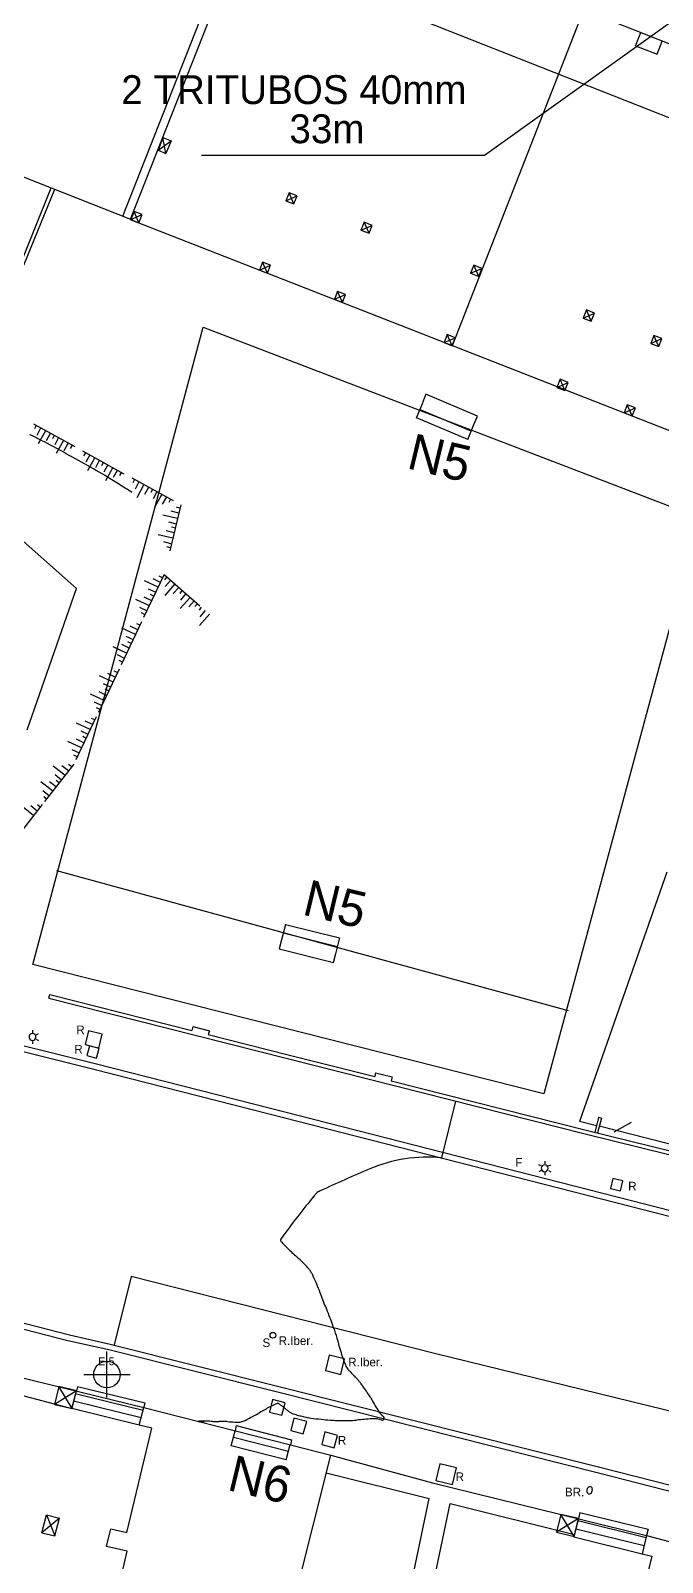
# Model space of a CAD drawing. Extents: x 0 to 560514, y 0 to 4788038.
# Drawn here: x 560363 to 560384.9, y 4787796.2 to 4787849.2 of the extents above; entities that cross this region are included whole.
import ezdxf

# ---------------------------------------------------------------- set-up
doc = ezdxf.new("R2010")
doc.units = 0
doc.layers.add('Nivel 27', color=7, linetype='Continuous')
doc.layers.add('Nivel 7', color=7, linetype='Continuous')

msp = doc.modelspace()

# ---------------------------------------------------------------- linework, layer by layer
at = {"layer": 'Nivel 27'}
msp.add_lwpolyline([(560368.926, 4787844.888), (560378.726, 4787844.888), (560393.561, 4787855.489)], dxfattribs=at)
at = {"layer": 'Nivel 7'}
for p, q in [((560372.16, 4787857.1), (560366.45, 4787842.66)), ((560370.79, 4787854.42), (560366.19, 4787842.77)), ((560371.83, 4787854.01), (560393.37, 4787845.49)), ((560383.26, 4787852.73), (560377.61, 4787838.29)), ((560370.17, 4787852.09), (560394.47, 4787842.5)), ((560383.96, 4787848.67), (560384.15, 4787849.13)), ((560383.96, 4787848.67), (560384.71, 4787848.38)), ((560384.71, 4787848.38), (560384.89, 4787848.83)), ((560367.59, 4787845.5), (560367.42, 4787845.06)), ((560367.42, 4787845.06), (560367.87, 4787845.39)), ((560367.59, 4787845.5), (560367.87, 4787845.39)), ((560367.69, 4787844.95), (560367.59, 4787845.5)), ((560367.87, 4787845.39), (560367.69, 4787844.95)), ((560366.48, 4787842.66), (560360.91, 4787844.86)), ((560367.42, 4787845.06), (560367.69, 4787844.95)), ((560363.7, 4787843.75), (560360.12, 4787834.88)), ((560363.83, 4787843.7), (560362.76, 4787841.07)), ((560371.96, 4787843.59), (560371.85, 4787843.31)), ((560371.85, 4787843.31), (560372.24, 4787843.48)), ((560371.85, 4787843.31), (560372.13, 4787843.2)), ((560372.13, 4787843.2), (560371.96, 4787843.59)), ((560372.24, 4787843.48), (560371.96, 4787843.59)), ((560372.13, 4787843.2), (560372.24, 4787843.48)), ((560366.45, 4787842.66), (560371.21, 4787840.8)), ((560366.59, 4787842.94), (560366.48, 4787842.66)), ((560366.48, 4787842.66), (560366.87, 4787842.83)), ((560366.48, 4787842.66), (560366.76, 4787842.55)), ((560366.76, 4787842.55), (560366.59, 4787842.94)), ((560366.87, 4787842.83), (560366.59, 4787842.94)), ((560366.76, 4787842.55), (560366.87, 4787842.83)), ((560374.56, 4787842.57), (560374.45, 4787842.29)), ((560374.45, 4787842.29), (560374.84, 4787842.46)), ((560374.45, 4787842.29), (560374.73, 4787842.19)), ((560374.73, 4787842.19), (560374.56, 4787842.57)), ((560374.84, 4787842.46), (560374.56, 4787842.57)), ((560374.73, 4787842.19), (560374.84, 4787842.46)), ((560371.04, 4787841.19), (560370.93, 4787840.91)), ((560370.93, 4787840.91), (560371.32, 4787841.08)), ((560371.21, 4787840.8), (560371.04, 4787841.19)), ((560371.32, 4787841.08), (560371.04, 4787841.19)), ((560371.21, 4787840.8), (560371.32, 4787841.08)), ((560378.36, 4787841.08), (560378.25, 4787840.8)), ((560378.53, 4787840.69), (560378.36, 4787841.08)), ((560378.64, 4787840.97), (560378.36, 4787841.08)), ((560370.93, 4787840.91), (560371.21, 4787840.8)), ((560371.21, 4787840.8), (560388.8, 4787833.92)), ((560378.25, 4787840.8), (560378.64, 4787840.97)), ((560378.25, 4787840.8), (560378.53, 4787840.69)), ((560378.53, 4787840.69), (560378.64, 4787840.97)), ((560373.64, 4787840.17), (560373.53, 4787839.9)), ((560373.53, 4787839.9), (560373.92, 4787840.07)), ((560373.81, 4787839.79), (560373.64, 4787840.17)), ((560373.92, 4787840.07), (560373.64, 4787840.17)), ((560373.81, 4787839.79), (560373.92, 4787840.07)), ((560373.53, 4787839.9), (560373.81, 4787839.79)), ((560382.26, 4787839.53), (560382.15, 4787839.25)), ((560382.15, 4787839.25), (560382.54, 4787839.42)), ((560382.43, 4787839.14), (560382.26, 4787839.53)), ((560382.54, 4787839.42), (560382.26, 4787839.53)), ((560382.43, 4787839.14), (560382.54, 4787839.42)), ((560363.08, 4787816.87), (560368.98, 4787838.93)), ((560368.98, 4787838.93), (560386.17, 4787832.34)), ((560382.15, 4787839.25), (560382.43, 4787839.14)), ((560377.44, 4787838.68), (560377.33, 4787838.4)), ((560377.33, 4787838.4), (560377.72, 4787838.57)), ((560377.33, 4787838.4), (560377.61, 4787838.29)), ((560377.61, 4787838.29), (560377.44, 4787838.68)), ((560377.72, 4787838.57), (560377.44, 4787838.68)), ((560377.61, 4787838.29), (560377.72, 4787838.57)), ((560384.6, 4787838.65), (560384.49, 4787838.37)), ((560384.49, 4787838.37), (560384.88, 4787838.54)), ((560384.49, 4787838.37), (560384.77, 4787838.26)), ((560384.77, 4787838.26), (560384.6, 4787838.65)), ((560384.88, 4787838.54), (560384.6, 4787838.65)), ((560384.77, 4787838.26), (560384.88, 4787838.54)), ((560381.35, 4787837.13), (560381.24, 4787836.85)), ((560381.24, 4787836.85), (560381.63, 4787837.02)), ((560381.24, 4787836.85), (560381.52, 4787836.74)), ((560381.52, 4787836.74), (560381.35, 4787837.13)), ((560381.63, 4787837.02), (560381.35, 4787837.13)), ((560381.52, 4787836.74), (560381.63, 4787837.02)), ((560376.37, 4787835.8), (560376.59, 4787836.32)), ((560383.68, 4787836.25), (560383.57, 4787835.97)), ((560383.85, 4787835.86), (560383.68, 4787836.25)), ((560383.96, 4787836.14), (560383.68, 4787836.25)), ((560378.15, 4787835.05), (560376.37, 4787835.8)), ((560378.27, 4787835.33), (560376.48, 4787836.08)), ((560378.36, 4787835.56), (560378.49, 4787835.85)), ((560383.57, 4787835.97), (560383.96, 4787836.14)), ((560383.57, 4787835.97), (560383.85, 4787835.86)), ((560383.85, 4787835.86), (560383.96, 4787836.14)), ((560363.1, 4787835.59), (560364.54, 4787834.8)), ((560363.2, 4787835.53), (560363.14, 4787835.41)), ((560363.35, 4787835.44), (560363.22, 4787835.19)), ((560363.52, 4787835.35), (560363.27, 4787834.9)), ((560363.55, 4787835.01), (560363.69, 4787835.26)), ((560363.82, 4787835.19), (560363.76, 4787835.07)), ((560378.15, 4787835.05), (560378.36, 4787835.56)), ((560363.97, 4787835.11), (560363.84, 4787834.86)), ((560364.14, 4787835.01), (560363.89, 4787834.56)), ((560364.17, 4787834.67), (560364.31, 4787834.92)), ((560364.44, 4787834.85), (560364.38, 4787834.74)), ((560364.8, 4787834.65), (560366.24, 4787833.86)), ((560364.91, 4787834.59), (560364.84, 4787834.48)), ((560365.06, 4787834.51), (560364.92, 4787834.26)), ((560365.23, 4787834.42), (560364.98, 4787833.96)), ((560365.26, 4787834.08), (560365.39, 4787834.33)), ((560365.53, 4787834.26), (560365.46, 4787834.14)), ((560365.68, 4787834.17), (560365.54, 4787833.92)), ((560365.85, 4787834.08), (560365.6, 4787833.62)), ((560365.88, 4787833.74), (560366.01, 4787833.99)), ((560366.15, 4787833.92), (560366.08, 4787833.8)), ((560366.51, 4787833.72), (560367.95, 4787832.93)), ((560366.61, 4787833.66), (560366.55, 4787833.55)), ((560366.76, 4787833.58), (560366.63, 4787833.33)), ((560366.93, 4787833.49), (560366.69, 4787833.03)), ((560366.96, 4787833.15), (560367.1, 4787833.4)), ((560367.23, 4787833.32), (560367.17, 4787833.21)), ((560367.38, 4787833.24), (560367.25, 4787832.99)), ((560367.55, 4787833.15), (560367.3, 4787832.69)), ((560367.58, 4787832.81), (560367.72, 4787833.06)), ((560367.85, 4787832.98), (560367.79, 4787832.87)), ((560368.21, 4787832.79), (560367.83, 4787831.19)), ((560368.14, 4787832.5), (560367.87, 4787832.57)), ((560368.18, 4787832.67), (560368.06, 4787832.7)), ((560368.1, 4787832.31), (560367.59, 4787832.43)), ((560367.78, 4787832.2), (560368.05, 4787832.13)), ((560368.02, 4787831.98), (560367.89, 4787832.01)), ((560386.17, 4787832.34), (560380.79, 4787812.4)), ((560364.6, 4787829.89), (560362.43, 4787831.8)), ((560367.93, 4787831.63), (560367.43, 4787831.75)), ((560367.61, 4787831.51), (560367.89, 4787831.44)), ((560367.98, 4787831.81), (560367.7, 4787831.88)), ((560367.85, 4787831.3), (560367.73, 4787831.33)), ((560362.88, 4787824.99), (560364.6, 4787829.89)), ((560367.63, 4787830.37), (560366.92, 4787828.88)), ((560367.42, 4787829.93), (560366.95, 4787830.15)), ((560367.08, 4787829.88), (560367.34, 4787829.76)), ((560367.5, 4787830.1), (560367.25, 4787830.22)), ((560367.58, 4787830.26), (560367.46, 4787830.31)), ((560367.63, 4787830.37), (560368.87, 4787829.29)), ((560367.72, 4787830.29), (560367.64, 4787830.19)), ((560368, 4787830.05), (560367.66, 4787829.65)), ((560367.85, 4787830.17), (560367.67, 4787829.96)), ((560367.95, 4787829.71), (560368.14, 4787829.92)), ((560367.12, 4787829.29), (560366.65, 4787829.51)), ((560367.2, 4787829.46), (560366.94, 4787829.59)), ((560367.27, 4787829.62), (560367.16, 4787829.68)), ((560368.25, 4787829.82), (560368.17, 4787829.72)), ((560368.53, 4787829.58), (560368.19, 4787829.19)), ((560368.38, 4787829.71), (560368.2, 4787829.49)), ((560368.49, 4787829.25), (560368.67, 4787829.46)), ((560368.79, 4787829.36), (560368.7, 4787829.26)), ((560366.78, 4787829.24), (560367.04, 4787829.12)), ((560366.97, 4787828.98), (560366.85, 4787829.04)), ((560368.92, 4787829.24), (560368.84, 4787829.14)), ((560369.2, 4787829), (560368.86, 4787828.61)), ((560369.05, 4787829.13), (560368.87, 4787828.91)), ((560366.85, 4787828.73), (560366.14, 4787827.24)), ((560366.64, 4787828.29), (560366.17, 4787828.51)), ((560366.72, 4787828.46), (560366.46, 4787828.58)), ((560366.8, 4787828.62), (560366.68, 4787828.67)), ((560366.33, 4787827.65), (560365.86, 4787827.87)), ((560366.42, 4787827.82), (560366.16, 4787827.95)), ((560366.3, 4787828.24), (560366.56, 4787828.12)), ((560366.49, 4787827.98), (560366.37, 4787828.04)), ((560366, 4787827.6), (560366.25, 4787827.48)), ((560366.19, 4787827.34), (560366.07, 4787827.4)), ((560366.07, 4787827.09), (560365.36, 4787825.6)), ((560365.86, 4787826.65), (560365.39, 4787826.87)), ((560365.94, 4787826.82), (560365.68, 4787826.94)), ((560366.01, 4787826.98), (560365.9, 4787827.03)), ((560365.55, 4787826.01), (560365.08, 4787826.23)), ((560365.63, 4787826.18), (560365.38, 4787826.31)), ((560365.52, 4787826.6), (560365.77, 4787826.48)), ((560365.71, 4787826.34), (560365.59, 4787826.4)), ((560365.21, 4787825.96), (560365.47, 4787825.84)), ((560365.41, 4787825.7), (560365.29, 4787825.76)), ((560365.28, 4787825.45), (560364.57, 4787823.96)), ((560365.07, 4787825.01), (560364.6, 4787825.23)), ((560365.16, 4787825.18), (560364.9, 4787825.3)), ((560365.23, 4787825.34), (560365.11, 4787825.39)), ((560364.77, 4787824.37), (560364.3, 4787824.59)), ((560364.85, 4787824.55), (560364.59, 4787824.67)), ((560364.74, 4787824.96), (560364.99, 4787824.84)), ((560364.93, 4787824.7), (560364.81, 4787824.76)), ((560364.43, 4787824.32), (560364.69, 4787824.2)), ((560364.62, 4787824.06), (560364.5, 4787824.12)), ((560364.5, 4787823.81), (560363.49, 4787822.51)), ((560364.2, 4787823.42), (560363.79, 4787823.74)), ((560364.32, 4787823.58), (560364.09, 4787823.75)), ((560364.43, 4787823.71), (560364.32, 4787823.79)), ((560363.77, 4787822.87), (560363.36, 4787823.19)), ((560363.89, 4787823.02), (560363.66, 4787823.19)), ((560363.86, 4787823.45), (560364.08, 4787823.27)), ((560363.99, 4787823.16), (560363.89, 4787823.24)), ((560363.43, 4787822.89), (560363.65, 4787822.72)), ((560363.56, 4787822.6), (560363.46, 4787822.68)), ((560363.41, 4787822.41), (560362.4, 4787821.12)), ((560363.11, 4787822.03), (560362.7, 4787822.35)), ((560363.23, 4787822.18), (560363.01, 4787822.36)), ((560363.34, 4787822.32), (560363.24, 4787822.4)), ((560363.9, 4787820.13), (560381.63, 4787815.28)), ((560385.05, 4787820.07), (560382.02, 4787811.44)), ((560371.84, 4787818.26), (560371.7, 4787817.73)), ((560371.84, 4787818.26), (560373.71, 4787817.79)), ((560371.7, 4787817.73), (560371.62, 4787817.42)), ((560371.76, 4787817.97), (560373.64, 4787817.5)), ((560373.71, 4787817.79), (560373.57, 4787817.24)), ((560380.79, 4787812.4), (560363.08, 4787816.87)), ((560363.64, 4787815.71), (560363.67, 4787815.83)), ((560363.64, 4787815.71), (560371.9, 4787813.62)), ((560363.67, 4787815.83), (560368.59, 4787814.59)), ((560363.07, 4787814.6), (560363.07, 4787814.51)), ((560365.01, 4787814.58), (560364.89, 4787814.1)), ((560365.49, 4787814.46), (560365.01, 4787814.58)), ((560368.62, 4787814.72), (560368.59, 4787814.59)), ((560368.62, 4787814.72), (560369.2, 4787814.58)), ((560369.2, 4787814.58), (560369.16, 4787814.45)), ((560363.07, 4787814.21), (560363.07, 4787814.12)), ((560363.2, 4787814.44), (560363.28, 4787814.48)), ((560363.2, 4787814.29), (560363.28, 4787814.24)), ((560364.89, 4787814.1), (560365.37, 4787813.98)), ((560365.04, 4787814.05), (560364.95, 4787813.72)), ((560365.38, 4787813.97), (560365.04, 4787814.05)), ((560365.29, 4787813.63), (560365.38, 4787813.97)), ((560365.37, 4787813.98), (560365.49, 4787814.46)), ((560369.16, 4787814.45), (560371.93, 4787813.75)), ((560364.95, 4787813.72), (560365.29, 4787813.63)), ((560371.9, 4787813.62), (560382.22, 4787811.01)), ((560371.93, 4787813.75), (560374.93, 4787812.99)), ((560374.96, 4787813.12), (560374.93, 4787812.99)), ((560374.96, 4787813.12), (560375.53, 4787812.98)), ((560375.53, 4787812.98), (560375.5, 4787812.85)), ((560375.5, 4787812.85), (560382.25, 4787811.14)), ((560377.25, 4787810.18), (560377.74, 4787812.14)), ((560382.61, 4787811.29), (560382.02, 4787811.44)), ((560382.68, 4787811.58), (560382.56, 4787811.06)), ((560382.78, 4787811.55), (560382.65, 4787811.04)), ((560382.78, 4787811.55), (560382.68, 4787811.58)), ((560383.22, 4787811.08), (560383.83, 4787811.41)), ((560382.22, 4787811.01), (560387.19, 4787809.78)), ((560382.25, 4787811.14), (560387.08, 4787809.95)), ((560387.13, 4787810.14), (560382.71, 4787811.27)), ((560380.69, 4787809.9), (560380.61, 4787809.94)), ((560380.69, 4787809.74), (560380.61, 4787809.7)), ((560380.82, 4787810.06), (560380.82, 4787809.97)), ((560380.95, 4787809.9), (560381.03, 4787809.94)), ((560380.95, 4787809.74), (560381.03, 4787809.7)), ((560380.82, 4787809.67), (560380.82, 4787809.58)), ((560383.18, 4787809.46), (560383.1, 4787809.12)), ((560383.52, 4787809.38), (560383.18, 4787809.46)), ((560383.44, 4787809.04), (560383.52, 4787809.38)), ((560383.1, 4787809.12), (560383.44, 4787809.04)), ((560366.49, 4787806.07), (560365.9, 4787803.7)), ((560377.05, 4787803.39), (560366.49, 4787806.07)), ((560365.65, 4787801.88), (560365.65, 4787803.48)), ((560373.35, 4787803.35), (560373.22, 4787802.82)), ((560373.88, 4787803.22), (560373.35, 4787803.35)), ((560390.13, 4787800.19), (560377.05, 4787803.39)), ((560373.22, 4787802.82), (560373.75, 4787802.68)), ((560373.75, 4787802.68), (560373.88, 4787803.22)), ((560364.85, 4787802.68), (560366.45, 4787802.68)), ((560363.98, 4787802.26), (560363.83, 4787801.64)), ((560364.59, 4787802.11), (560363.83, 4787801.64)), ((560364.45, 4787801.5), (560363.98, 4787802.26)), ((560364.59, 4787802.11), (560363.98, 4787802.26)), ((560364.43, 4787801.5), (560364.59, 4787802.11)), ((560364.45, 4787801.5), (560364.59, 4787802.11)), ((560366.9, 4787801.43), (560364.55, 4787802.01)), ((560364.63, 4787802.25), (560364.59, 4787802.11)), ((560366.97, 4787801.69), (560364.63, 4787802.25)), ((560371.39, 4787801.81), (560371.28, 4787801.38)), ((560371.82, 4787801.7), (560371.39, 4787801.81)), ((560363.83, 4787801.64), (560364.45, 4787801.5)), ((560366.77, 4787800.92), (560364.43, 4787801.5)), ((560366.84, 4787801.18), (560364.49, 4787801.75)), ((560366.93, 4787801.54), (560366.97, 4787801.69)), ((560371.28, 4787801.38), (560371.71, 4787801.27)), ((560371.71, 4787801.27), (560371.82, 4787801.7)), ((560369.95, 4787800.21), (560370.09, 4787800.73)), ((560370.13, 4787800.91), (560370.09, 4787800.73)), ((560370.13, 4787800.91), (560372.05, 4787800.42)), ((560372.13, 4787801.17), (560372.02, 4787800.74)), ((560372.02, 4787800.74), (560372.45, 4787800.62)), ((560372.57, 4787801.05), (560372.13, 4787801.17)), ((560372.45, 4787800.62), (560372.57, 4787801.05)), ((560371.86, 4787799.72), (560369.95, 4787800.21)), ((560371.94, 4787800.01), (560370.03, 4787800.5)), ((560371.86, 4787799.72), (560372, 4787800.25)), ((560372.05, 4787800.42), (560372.01, 4787800.24)), ((560373.2, 4787800.69), (560373.09, 4787800.26)), ((560373.09, 4787800.26), (560373.52, 4787800.14)), ((560373.64, 4787800.57), (560373.2, 4787800.69)), ((560373.52, 4787800.14), (560373.64, 4787800.57)), ((560372.13, 4787794.83), (560373.41, 4787799.89)), ((560373.25, 4787799.27), (560376.82, 4787798.39)), ((560377.18, 4787799.59), (560377.04, 4787799.01)), ((560377.76, 4787799.45), (560377.18, 4787799.59)), ((560377.62, 4787798.87), (560377.76, 4787799.45)), ((560377.04, 4787799.01), (560377.62, 4787798.87)), ((560382.29, 4787798.73), (560382.28, 4787798.66)), ((560382.45, 4787798.62), (560382.47, 4787798.68)), ((560376.04, 4787794.72), (560376.82, 4787798.39)), ((560376.67, 4787794.05), (560377.54, 4787798.21)), ((560377.54, 4787798.21), (560381.85, 4787797.14)), ((560363.55, 4787797.82), (560364.01, 4787797.71)), ((560381.38, 4787797.83), (560381.23, 4787797.22)), ((560381.99, 4787797.69), (560381.23, 4787797.22)), ((560381.84, 4787797.07), (560381.38, 4787797.83)), ((560381.99, 4787797.69), (560381.38, 4787797.83)), ((560381.99, 4787797.69), (560381.83, 4787797.06)), ((560381.84, 4787797.07), (560381.99, 4787797.69)), ((560381.97, 4787797.62), (560384.33, 4787797.04)), ((560382.04, 4787797.9), (560381.99, 4787797.69)), ((560382.04, 4787797.9), (560384.4, 4787797.32)), ((560381.23, 4787797.22), (560381.84, 4787797.07)), ((560381.83, 4787797.06), (560384.19, 4787796.47)), ((560381.9, 4787797.34), (560384.26, 4787796.76)), ((560384.4, 4787797.32), (560384.35, 4787797.11))]:
    msp.add_line(p, q, dxfattribs=at)
for points in [[(560378.49, 4787835.85), (560376.7, 4787836.61), (560376.58, 4787836.32)], [(560371.62, 4787817.42), (560373.5, 4787816.94), (560373.58, 4787817.25)], [(560357.06, 4787815.28), (560365.19, 4787813.25), (560371.27, 4787811.7), (560383.28, 4787808.63), (560393.06, 4787806.13), (560399.82, 4787804.41), (560399.93, 4787804.38)], [(560357.08, 4787815.48), (560365.24, 4787813.44), (560371.32, 4787811.9), (560383.33, 4787808.83), (560393.11, 4787806.32), (560399.87, 4787804.6)], [(560343.74, 4787809.34), (560352.02, 4787807.22), (560364.35, 4787804.05), (560365.76, 4787803.73), (560371.7, 4787802.24), (560382.73, 4787799.47), (560390.89, 4787797.39), (560394.19, 4787796.56)], [(560343.67, 4787809.16), (560351.97, 4787807.03), (560364.3, 4787803.86), (560365.71, 4787803.54), (560371.65, 4787802.05), (560382.68, 4787799.28), (560390.84, 4787797.19), (560394.12, 4787796.37)], [(560359.15, 4787798.95), (560359.46, 4787800.17), (560360.09, 4787802.64), (560364.43, 4787801.5)], [(560368.15, 4787795.78), (560367.85, 4787794.53), (560365.99, 4787795.02), (560366.35, 4787796.56), (560365.64, 4787796.73), (560365.78, 4787797.34), (560366.34, 4787797.21), (560367.21, 4787800.82), (560366.77, 4787800.92), (560366.93, 4787801.54)], [(560363.39, 4787797.2), (560363.55, 4787797.82), (560363.85, 4787797.09), (560364.01, 4787797.71), (560363.39, 4787797.2), (560363.85, 4787797.09)], [(560384.35, 4787797.11), (560384.19, 4787796.47), (560384.53, 4787796.39), (560383.64, 4787792.8), (560383.15, 4787792.92), (560382.99, 4787792.29), (560383.78, 4787792.09), (560383.4, 4787790.55), (560385.25, 4787790.09), (560385.59, 4787791.45), (560389.62, 4787790.45), (560390.82, 4787795.39)]]:
    msp.add_lwpolyline(points, dxfattribs=at)
msp.add_lwpolyline([(560394.79, 4787794.34), (560393.64, 4787789.72), (560392.56, 4787785.63), (560388.56, 4787786.58), (560377.25, 4787789.43), (560365.1, 4787792.46), (560351.6, 4787795.9), (560339.97, 4787798.88), (560342.25, 4787807.69), (560349.45, 4787805.98), (560355.94, 4787804.33), (560355.92, 4787804.23), (560366.93, 4787801.54), (560372.01, 4787800.24), (560373.41, 4787799.89), (560376.93, 4787798.93), (560384.35, 4787797.11)], close=True, dxfattribs=at)
for centre, radius in [((560371.4, 4787804.035), 0.1), ((560365.65, 4787802.677), 0.46)]:
    msp.add_circle(centre, radius, dxfattribs=at)
for centre, radius, start, end in [((560362.986, 4787835.064), 0.14, 62.4399, 96.5793), ((560326.434, 4787765.028), 79.14, 61.02427, 62.43968), ((560351.913, 4787811.039), 26.546, 59.0045, 61.0243), ((560346.697, 4787802.357), 36.674, 57.2861, 59.0045), ((560363.07, 4787814.363), 0.12, 89.9882, 269.9882), ((560363.07, 4787814.363), 0.12, 269.9882, 89.9882), ((560403.901, 4787741.67), 74.1, 113.15976, 114.61368), ((560376.735, 4787805.179), 5.024, 84.1632, 113.1641), ((560380.82, 4787809.82), 0.12, 89.9882, 269.9882), ((560380.82, 4787809.82), 0.12, 269.9882, 89.9882), ((560410.764, 4787778.112), 48.835, 140.9639, 142.0376), ((560373.401, 4787808.407), 0.733, 132.194, 140.9638), ((560373.252, 4787808.572), 0.511, 114.6135, 132.194), ((560391.13, 4787793.432), 23.932, 142.0377, 144.3991), ((560371.712, 4787807.334), 0.0494, 144.3984, 198.3258), ((560371.79, 4787807.36), 0.132, 198.3268, 222.0701), ((560374.931, 4787810.195), 4.363, 222.07, 226.1736), ((560381.714, 4787817.262), 14.158, 226.1737, 227.9783), ((560368.365, 4787802.448), 5.783, 45.1544, 47.9782), ((560369.187, 4787803.275), 4.617, 42.0691, 45.1544), ((560371.859, 4787805.686), 1.018, 35.4948, 42.0692), ((560371.822, 4787805.659), 1.064, 24.5864, 35.4948), ((560363.009, 4787801.627), 10.755, 21.1604, 24.5862), ((559243.017, 4787368.103), 1211.723, 21.135361, 21.160342), ((560774.461, 4787960.124), 430.169, 201.13539, 201.17734), ((560679.1, 4787923.18), 327.902, 201.17747, 201.21895), ((560102.224, 4787699.191), 290.933, 21.17474, 21.2215), ((560371.029, 4787803.318), 2.666, 13.5335, 21.1747), ((560380.878, 4787805.688), 7.465, 193.5335, 198.0973), ((560380.479, 4787805.558), 7.045, 198.0974, 201.1992), ((560374.306, 4787803.164), 0.424, 201.1987, 213.8617), ((560374.634, 4787803.384), 0.819, 213.8627, 218.9531), ((560375.712, 4787804.255), 2.205, 218.9523, 222.0546), ((560376.39, 4787804.867), 3.118, 222.0548, 226.2287), ((560373.204, 4787801.541), 1.488, 40.1848, 46.2286), ((560371.056, 4787799.727), 4.299, 38.9521, 40.1854), ((560370.553, 4787799.32), 4.946, 37.8015, 38.9513), ((560371.724, 4787800.228), 3.464, 35.6313, 37.8022), ((560365.825, 4787796), 10.721, 34.397, 35.6309), ((560372.569, 4787800.618), 2.548, 29.105, 34.3973), ((560384.412, 4787807.211), 11.006, 209.1049, 211.6505), ((560367.439, 4787807.277), 6.876, 297.6211, 300.1516), ((560377.228, 4787790.426), 12.612, 118.283, 120.1515), ((560373.47, 4787797.41), 4.681, 114.2697, 118.2832), ((560371.564, 4787801.637), 0.0445, 72.148, 114.2683), ((560371.545, 4787801.577), 0.108, 56.3693, 72.1495), ((560370.689, 4787800.29), 1.653, 52.3554, 56.3691), ((560368.63, 4787797.621), 5.024, 50.3708, 52.3552), ((560373.263, 4787803.215), 2.239, 230.371, 233.3438), ((560373.089, 4787802.981), 1.948, 233.344, 236.3684), ((560372.194, 4787801.635), 0.331, 236.3683, 243.7061), ((560372.199, 4787801.646), 0.343, 243.7056, 252.8852), ((560373.419, 4787805.61), 4.491, 252.8856, 255.4214), ((560375.024, 4787811.781), 10.867, 255.421, 256.3205), ((560375.763, 4787801.879), 0.845, 211.6507, 231.0912), ((560368.823, 4787801.061), 0.00385, 91.1649, 247.4594), ((560368.895, 4787801.234), 0.192, 247.4639, 253.0315), ((560368.946, 4787795.021), 6.044, 88.3382, 91.1682), ((560369.017, 4787801.632), 0.608, 253.0305, 256.1554), ((560369.072, 4787801.857), 0.839, 256.1556, 258.9156), ((560368.517, 4787799.027), 2.045, 77.1475, 78.9156), ((560368.927, 4787800.824), 0.202, 73.0296, 77.1473), ((560368.597, 4787799.742), 1.333, 71.4273, 73.0284), ((560368.931, 4787794.501), 6.565, 86.6657, 88.3383), ((560369.436, 4787803.161), 2.11, 266.6656, 269.6164), ((560369.432, 4787802.672), 1.621, 269.6164, 273.171), ((560369.649, 4787798.764), 2.293, 90.1827, 93.1706), ((560369.647, 4787799.305), 1.752, 84.5013, 90.183), ((560370.212, 4787805.176), 4.146, 264.5014, 268.1939), ((560370.167, 4787803.746), 2.716, 268.1938, 271.5465), ((560370.229, 4787801.441), 0.41, 271.546, 280.183), ((560370.252, 4787801.315), 0.281, 280.184, 294.269), ((560368.339, 4787805.559), 4.936, 294.2684, 297.6209), ((560373.064, 4787803.727), 2.578, 256.3207, 258.1674), ((560373.087, 4787803.834), 2.687, 258.1676, 262.105), ((560374.09, 4787811.071), 9.994, 262.1049, 264.1464), ((560374.383, 4787813.926), 12.864, 264.1465, 265.5401), ((560373.915, 4787807.924), 6.843, 265.5402, 267.4509), ((560373.821, 4787805.81), 4.727, 267.4509, 269.4816), ((560373.868, 4787811.073), 9.991, 269.4815, 270.8784), ((560373.974, 4787804.14), 3.057, 270.8786, 275.9686), ((560375.605, 4787788.548), 12.62, 93.4638, 95.9685), ((560374.895, 4787800.265), 0.882, 71.7001, 93.4639), ((560375.193, 4787801.164), 0.065, 251.6999, 339.7822), ((560375.187, 4787801.166), 0.0709, 339.7822, 51.0908), ((560382.362, 4787798.638), 0.09, 165.6057, 345.6057), ((560382.38, 4787798.706), 0.09, 345.6057, 165.6057)]:
    msp.add_arc(centre, radius, start, end, dxfattribs=at)

# ---------------------------------------------------------------- texts
at = {"layer": 'Nivel 27'}
for s, p in [('2 TRITUBOS 40mm', (560366.146, 4787846.657)), ('33m', (560371.972, 4787845.303))]:
    msp.add_text(s, height=1, dxfattribs=at).set_placement(p)
at = {"layer": 'Nivel 7'}
for s, height, rotation, p in [('N5', 1.25, 346.4844, (560375.999, 4787834.057)), ('N5', 1.25, 346.4844, (560372.376, 4787818.61)), ('R', 0.3, 359.9935, (560364.59, 4787814.46)), ('R', 0.3, 359.9935, (560364.52, 4787813.79)), ('F', 0.3, 359.9935, (560379.8, 4787809.87)), ('R', 0.3, 359.9935, (560383.71, 4787809.05)), ('S', 0.3, 359.9935, (560371.04, 4787803.63)), ('R.Iber.', 0.3, 359.9935, (560371.6, 4787803.7)), ('E-5', 0.27, 359.9882, (560365.35, 4787803)), ('R.Iber.', 0.3, 359.9935, (560374.01, 4787802.96)), ('R', 0.3, 359.9935, (560373.65, 4787800.25)), ('N6', 1.25, 346.4844, (560369.777, 4787798.69)), ('R', 0.3, 359.9935, (560377.73, 4787798.99)), ('BR.', 0.3, 359.9935, (560381.52, 4787798.46))]:
    msp.add_text(s, height=height, rotation=rotation, dxfattribs=at).set_placement(p)

doc.saveas('drawing.dxf')
